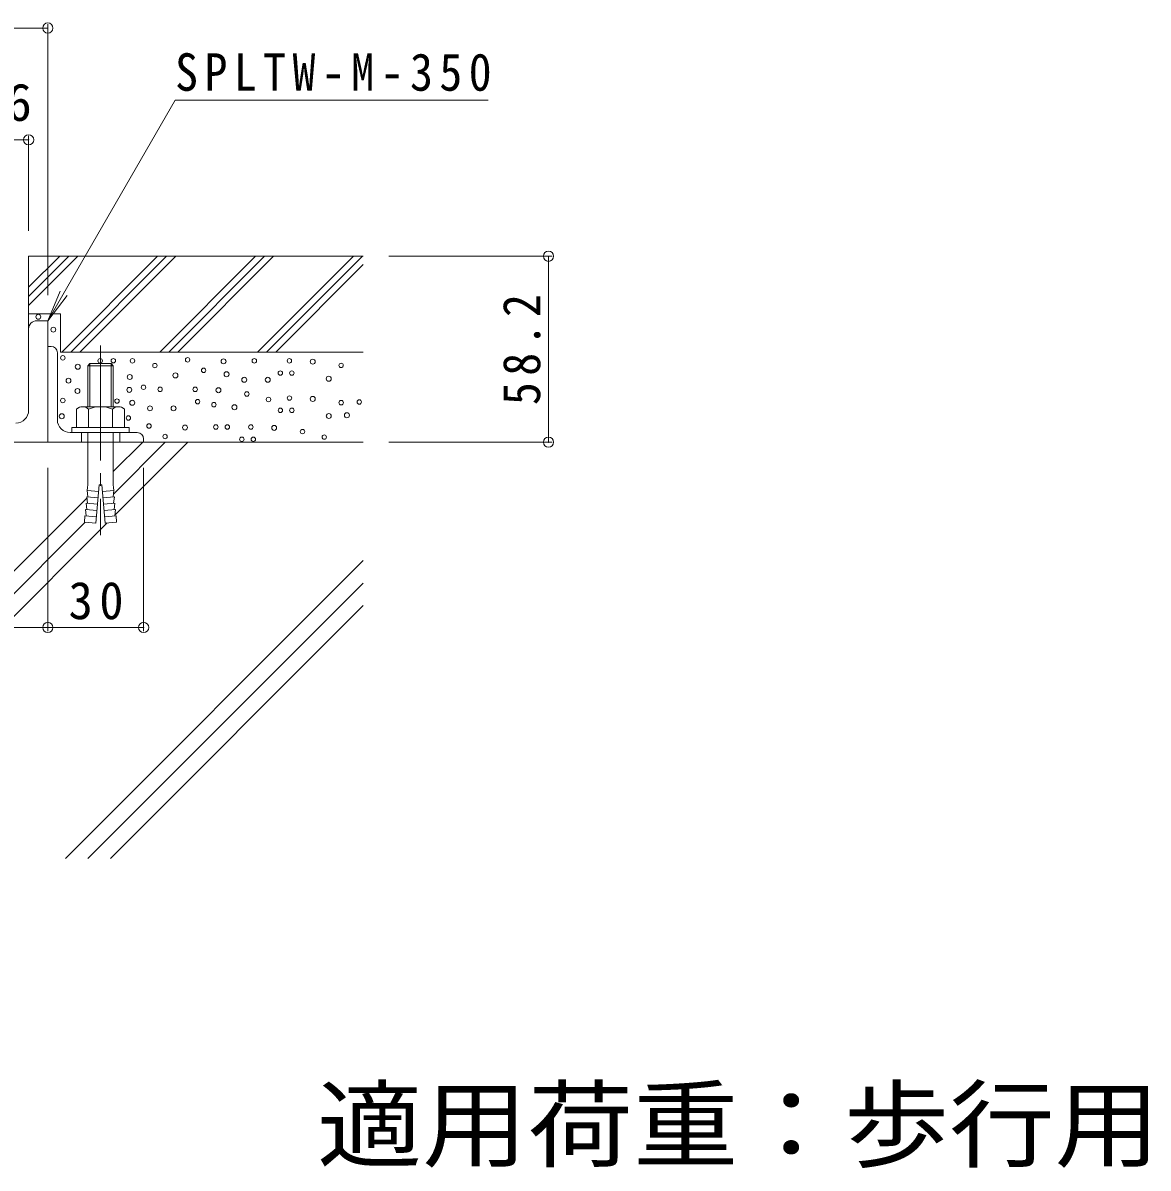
# Model space of a CAD drawing. Units: millimetres at full size, sheet at 1:4; details may follow other scales. Extents: x -821 to 1119, y -771 to 631.
# Drawn here: x 767 to 1119.3, y -662.8 to -304.3 of the extents above; entities that cross this region are included whole.
import ezdxf
from ezdxf.enums import TextEntityAlignment as Align

# ---------------------------------------------------------------- set-up
doc = ezdxf.new("R2010")
doc.units = ezdxf.units.MM
doc.header["$LTSCALE"] = 4
doc.header["$PDMODE"] = 32
doc.header["$PDSIZE"] = 3.2
doc.linetypes.add('CHAIN2', pattern=[12, 9, -1, 1, -1])
doc.linetypes.add('DASHED1', pattern=[1.8, 1.2, -0.6])
for name, color, linetype, lineweight in [('4-3', 4, 'Continuous', 9), ('4-4', 7, 'Continuous', 9), ('4-5', 4, 'Continuous', 9), ('4-7', 5, 'Continuous', 5), ('4-A', 3, 'Continuous', 9), ('4-F', 2, 'Continuous', 9)]:
    doc.layers.add(name, color=color, linetype=linetype, lineweight=lineweight)
doc.styles.add('ＭＳ ゴシック', font='')
doc.styles.get('ＭＳ ゴシック').set_extended_font_data('MS Gothic')

msp = doc.modelspace()

# ---------------------------------------------------------------- linework, layer by layer
at = {"layer": '4-3'}
for p, q in [((771.278, -397.571), (774.778, -397.571)), ((774.778, -435.571), (774.778, -397.571)), ((768.778, -425.572), (768.778, -400.072)), ((774.778, -435.571), (714.778, -435.571))]:
    msp.add_line(p, q, dxfattribs=at)
for centre, radius, start, end in [((771.278, -400.072), 2.5, 90, 180), ((764.778, -425.572), 4, 270, 0)]:
    msp.add_arc(centre, radius, start, end, dxfattribs=at)
at = {"layer": '4-4'}
for p, q in [((774.778, -304.716), (774.778, -389.571)), ((304.778, -305.916), (774.778, -305.916)), ((768.778, -339.716), (768.778, -369.371)), ((762.778, -340.916), (768.778, -340.916)), ((932.725, -377.371), (881.52, -377.371)), ((931.525, -377.371), (931.525, -435.571)), ((932.725, -435.571), (881.52, -435.571)), ((774.778, -494.771), (774.778, -443.571)), ((804.778, -494.771), (804.778, -443.571)), ((714.778, -493.571), (774.778, -493.571)), ((774.778, -493.571), (804.778, -493.571))]:
    msp.add_line(p, q, dxfattribs=at)
for p in [(774.778, -305.916), (768.778, -340.916), (931.525, -377.371), (931.525, -435.571), (774.778, -493.571), (804.778, -493.571)]:
    msp.add_point(p, dxfattribs=at)
at = {"layer": '4-5', "color": 7}
for p, q in [((814.628, -328.549), (774.778, -397.571)), ((814.628, -328.549), (912.628, -328.549)), ((774.778, -397.571), (778.605, -388.333)), ((774.778, -397.571), (780.866, -389.638))]:
    msp.add_line(p, q, dxfattribs=at)
at = {"layer": '4-7'}
for p, q in [((768.778, -387.089), (778.496, -377.371)), ((768.778, -389.918), (781.325, -377.371)), ((768.778, -392.746), (784.153, -377.371)), ((768.778, -377.371), (873.52, -377.371)), ((779.153, -407.371), (809.153, -377.371)), ((781.981, -407.371), (811.982, -377.371)), ((784.81, -407.371), (814.81, -377.371)), ((809.81, -407.371), (839.81, -377.371)), ((812.638, -407.371), (842.638, -377.371)), ((815.467, -407.371), (845.467, -377.371)), ((840.466, -407.371), (870.467, -377.371)), ((843.295, -407.371), (873.295, -377.371)), ((846.123, -407.371), (873.52, -379.974)), ((768.778, -395.371), (768.778, -400.072)), ((778.778, -407.371), (778.778, -395.371)), ((778.778, -407.371), (873.52, -407.371))]:
    msp.add_line(p, q, dxfattribs=at)
at = {"layer": '4-7', "color": 7, "lineweight": 9}
for p, q in [((714.778, -435.571), (873.52, -435.571)), ((804.489, -435.571), (795.278, -444.782)), ((811.56, -435.571), (795.309, -451.822)), ((818.631, -435.571), (795.761, -458.441)), ((786.991, -453.069), (714.778, -525.282)), ((786.497, -460.634), (714.778, -532.353)), ((793.329, -460.873), (714.778, -539.424)), ((873.52, -472.606), (780.264, -565.862)), ((873.52, -479.677), (787.335, -565.862)), ((873.52, -486.748), (794.406, -565.862))]:
    msp.add_line(p, q, dxfattribs=at)
at = {"layer": '4-7'}
msp.add_lwpolyline([(768.778, -377.371), (768.778, -395.371), (778.778, -395.371)], dxfattribs=at)
for centre, radius in [((771.806, -396.323), 0.781), ((776.497, -400.353), 0.781), ((779.491, -409.186), 0.698), ((784.16, -411.956), 0.781), ((791.171, -410.104), 0.698), ((795.302, -410.08), 0.698), ((801.277, -410.104), 0.698), ((808.308, -411.588), 0.698), ((818.538, -409.789), 0.698), ((829.8, -410.264), 0.781), ((839.44, -410.104), 0.698), ((850.418, -410.104), 0.698), ((857.712, -410.371), 0.781), ((866.6, -411.541), 0.698), ((781.255, -416.308), 0.781), ((800.43, -415.177), 0.781), ((814.721, -414.676), 0.781), ((823.55, -413.095), 0.698), ((830.725, -414.307), 0.781), ((836.277, -416.035), 0.781), ((843.656, -416.035), 0.781), ((847.581, -413.936), 0.698), ((851.18, -413.936), 0.698), ((862.731, -415.711), 0.781), ((784.063, -419.555), 0.781), ((800.291, -419.202), 0.781), ((804.727, -418.374), 0.698), ((809.931, -419.043), 0.698), ((820.909, -419.043), 0.698), ((828.203, -419.309), 0.781), ((779.469, -422.521), 0.698), ((796.433, -422.709), 0.698), ((801.216, -423.245), 0.781), ((821.671, -422.874), 0.698), ((837.091, -420.479), 0.698), ((843.891, -422.203), 0.698), ((850.433, -421.768), 0.698), ((857.726, -422.034), 0.781), ((866.615, -423.205), 0.698), ((872.291, -422.978), 0.698), ((806.768, -424.973), 0.781), ((814.147, -424.973), 0.781), ((826.78, -423.84), 0.698), ((833.222, -424.649), 0.781), ((847.596, -425.599), 0.698), ((851.195, -425.599), 0.698), ((862.746, -427.374), 0.781), ((868.423, -427.148), 0.781), ((779.149, -427.453), 0.781), ((800.014, -427.987), 0.698), ((806.473, -430.507), 0.698), ((817.734, -430.982), 0.781), ((827.374, -430.823), 0.698), ((830.973, -430.823), 0.698), ((838.352, -430.823), 0.698), ((811.485, -433.813), 0.698), ((845.646, -431.089), 0.781), ((854.535, -432.259), 0.698), ((861.335, -433.983), 0.698), ((835.515, -434.654), 0.698), ((839.114, -434.654), 0.698)]:
    msp.add_circle(centre, radius, dxfattribs=at)
at = {"layer": '4-A'}
for p, q in [((774.778, -435.571), (774.778, -405.571)), ((775.778, -405.571), (774.778, -405.571)), ((777.778, -428.571), (777.778, -407.571)), ((781.778, -432.571), (802.778, -432.571)), ((804.778, -435.571), (774.778, -435.571)), ((804.778, -434.571), (804.778, -435.571))]:
    msp.add_line(p, q, dxfattribs=at)
at = {"layer": '4-A', "linetype": 'DASHED1'}
for p, q in [((785.278, -432.571), (785.278, -435.571)), ((797.278, -432.571), (797.278, -435.571))]:
    msp.add_line(p, q, dxfattribs=at)
at = {"layer": '4-A', "linetype": 'CHAIN2'}
msp.add_line((791.278, -430.571), (791.278, -437.385), dxfattribs=at)
at = {"layer": '4-A'}
for centre, radius, start, end in [((775.778, -407.571), 2, 0, 90), ((781.778, -428.571), 4, 180, 270), ((802.778, -434.571), 2, 0, 90)]:
    msp.add_arc(centre, radius, start, end, dxfattribs=at)
at = {"layer": '4-F', "linetype": 'CHAIN2'}
msp.add_line((791.278, -405.285), (791.278, -464.703), dxfattribs=at)
at = {"layer": '4-F'}
for p, q in [((787.955, -410.971), (787.278, -411.648)), ((794.602, -410.971), (787.955, -410.971)), ((787.955, -410.971), (787.955, -424.471)), ((794.602, -410.971), (795.278, -411.648)), ((794.602, -410.971), (794.602, -424.471)), ((795.278, -411.648), (795.278, -424.471)), ((783.778, -425.193), (783.778, -430.971)), ((796.902, -424.471), (785.655, -424.471)), ((787.531, -425.193), (787.531, -430.971)), ((795.025, -425.193), (795.025, -430.971)), ((798.778, -425.193), (798.778, -430.971)), ((782.278, -430.971), (782.278, -432.571)), ((800.278, -430.971), (782.278, -430.971)), ((800.278, -432.571), (782.278, -432.571)), ((787.278, -432.571), (787.278, -447.189)), ((795.278, -432.571), (795.278, -447.189)), ((800.278, -430.971), (800.278, -432.571)), ((790.704, -450.964), (787.118, -450.65)), ((787.342, -452.677), (787.118, -450.65)), ((790.878, -448.971), (789.832, -460.926)), ((791.678, -448.971), (790.878, -448.971)), ((791.678, -448.971), (792.724, -460.926)), ((791.853, -450.964), (795.439, -450.65)), ((795.215, -452.677), (795.439, -450.65)), ((790.355, -454.949), (786.769, -454.635)), ((786.993, -456.662), (786.769, -454.635)), ((790.53, -452.956), (786.943, -452.642)), ((787.167, -454.67), (786.943, -452.642)), ((792.027, -452.956), (795.613, -452.642)), ((792.201, -454.949), (795.788, -454.635)), ((795.389, -454.67), (795.613, -452.642)), ((795.563, -456.662), (795.788, -454.635)), ((786.42, -458.62), (786.246, -460.612)), ((790.007, -458.933), (786.42, -458.62)), ((790.181, -456.941), (786.595, -456.627)), ((786.819, -458.654), (786.595, -456.627)), ((792.376, -456.941), (795.962, -456.627)), ((792.55, -458.933), (796.136, -458.62)), ((795.738, -458.654), (795.962, -456.627)), ((796.136, -458.62), (796.31, -460.612)), ((786.246, -460.612), (789.832, -460.926)), ((796.31, -460.612), (792.724, -460.926))]:
    msp.add_line(p, q, dxfattribs=at)
msp.add_lwpolyline([(795.278, -411.648), (787.278, -411.648), (787.278, -424.471)], dxfattribs=at)
for centre, radius, start, end in [((785.655, -427.272), 2.8, 47.92572, 132.07428), ((791.278, -434.561), 10.089, 68.19786, 111.80214), ((796.902, -427.272), 2.8, 47.92537, 132.07443), ((765.094, -447.894), 22.195, 352.86598, 1.81982), ((817.462, -447.894), 22.195, 178.18018, 187.13402)]:
    msp.add_arc(centre, radius, start, end, dxfattribs=at)

# ---------------------------------------------------------------- texts
at = {"layer": '4-4', "color": 2, "style": 'ＭＳ ゴシック'}
msp.add_text('6', height=11.73, dxfattribs=at).set_placement((761.778, -338.516), align=Align.BOTTOM_LEFT)
at = {"layer": '4-4', "color": 2, "insert": (929.125, -423.971), "char_height": 11.73, "attachment_point": 7, "rotation": 90, "style": 'ＭＳ ゴシック'}
msp.add_mtext('\\T1.28;\\W0.9;58.2', dxfattribs=at)
at = {"layer": '4-4', "color": 2, "insert": (781.278, -491.171), "char_height": 11.73, "attachment_point": 7, "style": 'ＭＳ ゴシック'}
msp.add_mtext('\\T1.27;\\W0.95;30', dxfattribs=at)
at = {"layer": '4-5', "color": 3, "style": 'ＭＳ ゴシック', "width": 1.1}
msp.add_text('適用荷重：歩行用', height=21.99, dxfattribs=at).set_placement((859.043, -666.784), align=Align.BOTTOM_LEFT)
at = {"layer": '4-5', "color": 2, "insert": (814.628, -325.749), "char_height": 11.73, "attachment_point": 7, "style": 'ＭＳ ゴシック'}
msp.add_mtext('\\T1.28;\\W0.9;SPLTW-M-350', dxfattribs=at)

doc.saveas('drawing.dxf')
